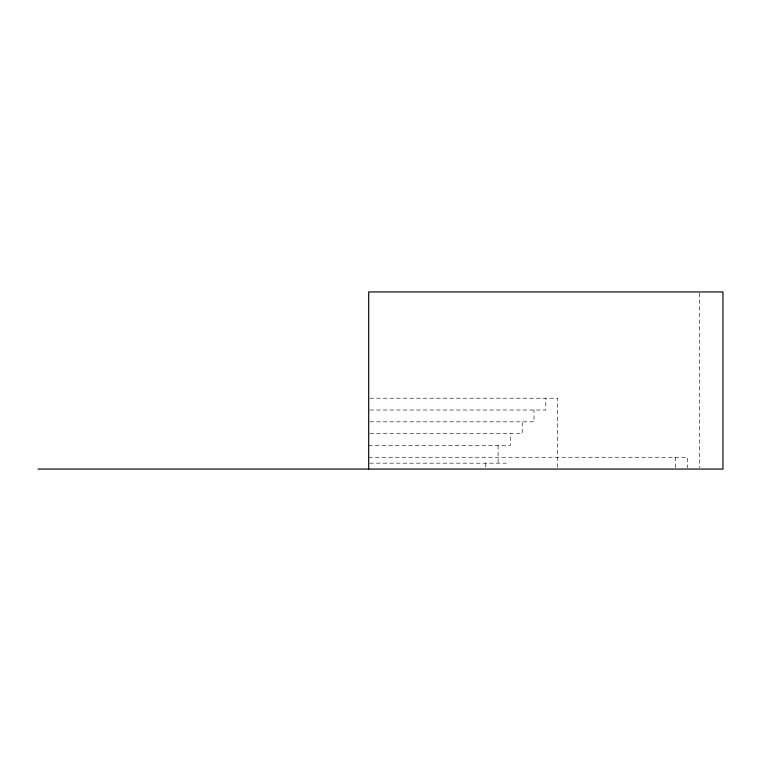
<?xml version="1.0" encoding="UTF-8"?>
<svg xmlns="http://www.w3.org/2000/svg" width="761" height="761" viewBox="0 0 761 761"><rect width="100%" height="100%" fill="white"/><g stroke="black" fill="none" stroke-linecap="round" stroke-linejoin="round"><path stroke-width="0.57" stroke-dasharray="3.81 2.85" d="M369.856 398.212L557.632 398.212L557.632 467.882M369.865 410.017L545.818 410.017L545.818 398.212M369.856 421.832L534.013 421.832L534.013 410.017M369.856 433.637L522.208 433.637L522.208 421.832M368.695 445.451L510.393 445.451L510.393 433.637M368.695 457.256L687.525 457.256L687.525 467.882M369.76 463.164L506.36 463.164M699.33 293.128L699.33 467.872M675.711 457.256L675.711 467.882M498.084 445.451L498.084 463.164M485.765 463.164L485.765 467.882"/><path stroke-width="1.14" d="M38.05 469.061L722.95 469.061L722.95 291.939L368.695 291.939L368.695 469.061"/></g></svg>
